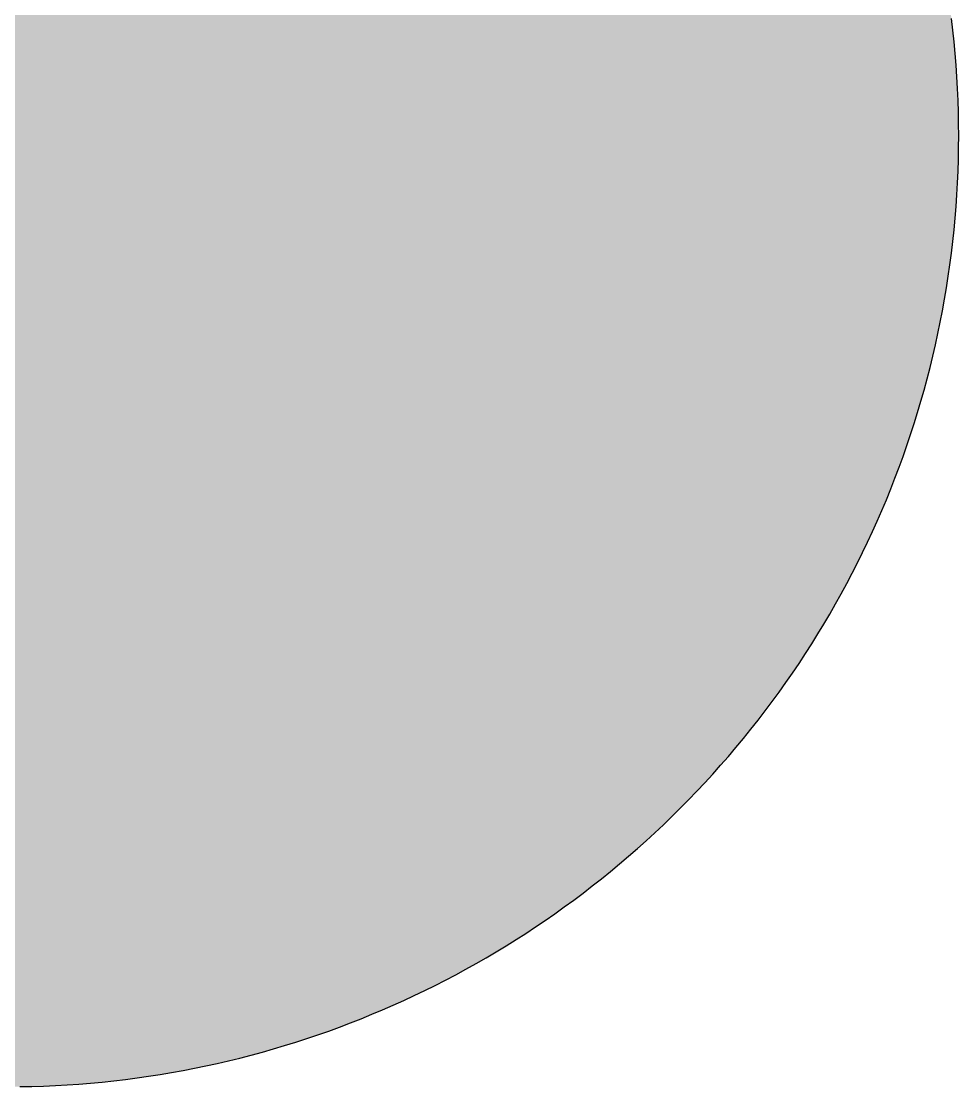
# Model space of a CAD drawing. Header units: metres. Extents: x -10.3 to 25.7, y -1.5 to 11.3.
# Drawn here: x 0.064 to 3.195, y 5 to 8.557 of the extents above; entities that cross this region are included whole.
import ezdxf

# ---------------------------------------------------------------- set-up
doc = ezdxf.new("R2010")
doc.units = ezdxf.units.M

msp = doc.modelspace()

# ---------------------------------------------------------------- hatches: boundary and pattern name
at = {"true_color": 0xf1efea}
msp.add_hatch(color=7, dxfattribs=at).paths.add_polyline_path([(3.1948, 8.1749), (3.1945, 8.2143), (3.1938, 8.2537), (3.1926, 8.293), (3.1908, 8.3323), (3.1886, 8.3715), (3.1859, 8.4106), (3.1828, 8.4497), (3.1792, 8.4886), (3.1751, 8.5276), (3.1705, 8.5664), (3.1654, 8.6051), (3.1599, 8.6437), (3.1539, 8.6822), (3.1474, 8.7207), (3.1405, 8.759), (3.1331, 8.7972), (3.1253, 8.8353), (3.117, 8.8732), (3.1082, 8.911), (3.099, 8.9487), (3.0893, 8.9864), (3.0792, 9.0238), (3.0685, 9.0611), (3.0574, 9.0982), (3.046, 9.1353), (3.0341, 9.1721), (3.0216, 9.2088), (3.0088, 9.2454), (2.9955, 9.2817), (2.9818, 9.318), (2.9676, 9.354), (2.9531, 9.3898), (2.938, 9.4255), (2.9226, 9.461), (2.9066, 9.4964), (2.8903, 9.5314), (2.8735, 9.5664), (2.8564, 9.6011), (2.8388, 9.6356), (2.8207, 9.6699), (2.8023, 9.704), (2.7834, 9.7379), (2.764, 9.7715), (2.7443, 9.805), (2.7241, 9.8381), (2.7037, 9.8711), (2.6827, 9.9038), (2.6613, 9.9364), (2.6395, 9.9686), (2.6173, 10.0006), (2.5947, 10.0323), (2.5717, 10.0638), (2.5483, 10.095), (2.5245, 10.1259), (2.5003, 10.1566), (2.4757, 10.187), (2.4507, 10.2171), (2.4253, 10.2469), (2.3995, 10.2765), (2.3733, 10.3058), (2.3468, 10.3348), (2.3198, 10.3635), (2.2925, 10.3918), (2.2648, 10.4198), (2.2367, 10.4476), (2.2084, 10.4749), (2.1797, 10.5019), (2.1507, 10.5284), (2.1214, 10.5546), (2.0918, 10.5804), (2.062, 10.6058), (2.0319, 10.6308), (2.0015, 10.6554), (1.9708, 10.6796), (1.9399, 10.7034), (1.9087, 10.7268), (1.8772, 10.7498), (1.8454, 10.7724), (1.8135, 10.7946), (1.7813, 10.8164), (1.7487, 10.8378), (1.716, 10.8588), (1.683, 10.8792), (1.6499, 10.8994), (1.6164, 10.9192), (1.5828, 10.9385), (1.5489, 10.9574), (1.5148, 10.9758), (1.4805, 10.9939), (1.446, 11.0115), (1.4113, 11.0287), (1.3763, 11.0454), (1.3413, 11.0617), (1.3059, 11.0777), (1.2704, 11.0931), (1.2347, 11.1082), (1.1989, 11.1228), (1.1628, 11.1369), (1.1266, 11.1507), (1.0903, 11.1639), (1.0537, 11.1767), (1.017, 11.1892), (0.9802, 11.2011), (0.9431, 11.2126), (0.9059, 11.2237), (0.8687, 11.2343), (0.8312, 11.2444), (0.7936, 11.2541), (0.7559, 11.2633), (0.7181, 11.2721), (0.6801, 11.2804), (0.6421, 11.2883), (0.6038, 11.2957), (0.5655, 11.3026), (0.5271, 11.3091), (0.4886, 11.315), (0.45, 11.3206), (0.4113, 11.3256), (0.3724, 11.3302), (0.3335, 11.3343), (0.2946, 11.338), (0.2555, 11.3411), (0.2163, 11.3438), (0.1772, 11.346), (0.1379, 11.3477), (0.0985, 11.3489), (0.0591, 11.3496), (0.0197, 11.3499), (-0.0197, 11.3496), (-0.0591, 11.3489), (-0.0985, 11.3477), (-0.1377, 11.346), (-0.1769, 11.3438), (-0.216, 11.3411), (-0.2551, 11.338), (-0.2941, 11.3343), (-0.333, 11.3302), (-0.3718, 11.3256), (-0.4105, 11.3206), (-0.4491, 11.315), (-0.4877, 11.3091), (-0.5261, 11.3026), (-0.5644, 11.2957), (-0.6026, 11.2883), (-0.6407, 11.2804), (-0.6786, 11.2721), (-0.7164, 11.2633), (-0.7542, 11.2541), (-0.7918, 11.2444), (-0.8292, 11.2343), (-0.8665, 11.2237), (-0.9037, 11.2126), (-0.9407, 11.2011), (-0.9776, 11.1892), (-1.0142, 11.1767), (-1.0508, 11.1639), (-1.0871, 11.1507), (-1.1234, 11.1369), (-1.1595, 11.1228), (-1.1953, 11.1082), (-1.2309, 11.0931), (-1.2664, 11.0777), (-1.3018, 11.0617), (-1.3369, 11.0454), (-1.3718, 11.0287), (-1.4065, 11.0115), (-1.441, 10.9939), (-1.4753, 10.9758), (-1.5094, 10.9574), (-1.5433, 10.9385), (-1.577, 10.9192), (-1.6104, 10.8994), (-1.6436, 10.8792), (-1.6766, 10.8588), (-1.7092, 10.8378), (-1.7418, 10.8164), (-1.774, 10.7946), (-1.806, 10.7724), (-1.8377, 10.7498), (-1.8692, 10.7268), (-1.9004, 10.7034), (-1.9314, 10.6796), (-1.962, 10.6554), (-1.9924, 10.6308), (-2.0226, 10.6058), (-2.0524, 10.5804), (-2.0819, 10.5546), (-2.1112, 10.5284), (-2.1402, 10.5019), (-2.1689, 10.4749), (-2.1972, 10.4476), (-2.2253, 10.4198), (-2.253, 10.3918), (-2.2804, 10.3635), (-2.3073, 10.3348), (-2.3339, 10.3058), (-2.3601, 10.2765), (-2.3858, 10.2469), (-2.4112, 10.2171), (-2.4362, 10.187), (-2.4608, 10.1566), (-2.485, 10.1259), (-2.5088, 10.095), (-2.5322, 10.0638), (-2.5552, 10.0323), (-2.5778, 10.0006), (-2.6, 9.9686), (-2.6218, 9.9364), (-2.6432, 9.9038), (-2.6642, 9.8711), (-2.6847, 9.8381), (-2.7049, 9.805), (-2.7246, 9.7715), (-2.7439, 9.7379), (-2.7628, 9.704), (-2.7812, 9.6699), (-2.7993, 9.6356), (-2.8169, 9.6011), (-2.8341, 9.5664), (-2.8509, 9.5314), (-2.8672, 9.4964), (-2.8831, 9.461), (-2.8986, 9.4255), (-2.9136, 9.3898), (-2.9282, 9.354), (-2.9423, 9.318), (-2.9561, 9.2817), (-2.9694, 9.2454), (-2.9822, 9.2088), (-2.9946, 9.1721), (-3.0065, 9.1353), (-3.0181, 9.0982), (-3.0291, 9.0611), (-3.0397, 9.0238), (-3.0498, 8.9864), (-3.0595, 8.9487), (-3.0687, 8.911), (-3.0776, 8.8732), (-3.0859, 8.8353), (-3.0937, 8.7972), (-3.1011, 8.759), (-3.108, 8.7207), (-3.1145, 8.6822), (-3.1205, 8.6437), (-3.126, 8.6051), (-3.1311, 8.5664), (-3.1356, 8.5276), (-3.1397, 8.4886), (-3.1434, 8.4497), (-3.1465, 8.4106), (-3.1492, 8.3715), (-3.1514, 8.3323), (-3.1531, 8.293), (-3.1543, 8.2537), (-3.1551, 8.2143), (-3.1553, 8.1748), (-3.1551, 8.1354), (-3.1543, 8.096), (-3.1531, 8.0566), (-3.1514, 8.0174), (-3.1492, 7.9782), (-3.1465, 7.9391), (-3.1434, 7.9), (-3.1397, 7.861), (-3.1356, 7.8222), (-3.1311, 7.7833), (-3.126, 7.7446), (-3.1205, 7.706), (-3.1145, 7.6675), (-3.108, 7.6291), (-3.1011, 7.5908), (-3.0937, 7.5525), (-3.0859, 7.5145), (-3.0776, 7.4765), (-3.0687, 7.4387), (-3.0595, 7.4009), (-3.0498, 7.3634), (-3.0397, 7.3259), (-3.0291, 7.2886), (-3.0181, 7.2514), (-3.0065, 7.2144), (-2.9946, 7.1775), (-2.9822, 7.1409), (-2.9694, 7.1043), (-2.9561, 7.068), (-2.9423, 7.0318), (-2.9282, 6.9957), (-2.9136, 6.9598), (-2.8986, 6.9242), (-2.8831, 6.8887), (-2.8672, 6.8533), (-2.8509, 6.8182), (-2.8341, 6.7833), (-2.8169, 6.7486), (-2.7993, 6.7141), (-2.7812, 6.6798), (-2.7628, 6.6457), (-2.7439, 6.6118), (-2.7246, 6.5781), (-2.7049, 6.5447), (-2.6847, 6.5115), (-2.6642, 6.4785), (-2.6432, 6.4459), (-2.6218, 6.4133), (-2.6, 6.3811), (-2.5778, 6.3492), (-2.5552, 6.3174), (-2.5322, 6.2859), (-2.5088, 6.2547), (-2.485, 6.2237), (-2.4608, 6.1931), (-2.4362, 6.1627), (-2.4112, 6.1325), (-2.3858, 6.1027), (-2.3601, 6.0732), (-2.3339, 6.0439), (-2.3073, 6.0149), (-2.2804, 5.9862), (-2.253, 5.9579), (-2.2253, 5.9298), (-2.1972, 5.9021), (-2.1689, 5.8747), (-2.1402, 5.8478), (-2.1112, 5.8212), (-2.0819, 5.795), (-2.0524, 5.7693), (-2.0226, 5.7439), (-1.9924, 5.7188), (-1.962, 5.6943), (-1.9314, 5.6701), (-1.9004, 5.6463), (-1.8692, 5.6228), (-1.8377, 5.5999), (-1.806, 5.5773), (-1.774, 5.5551), (-1.7418, 5.5333), (-1.7092, 5.5119), (-1.6766, 5.4909), (-1.6436, 5.4704), (-1.6104, 5.4502), (-1.577, 5.4306), (-1.5433, 5.4112), (-1.5094, 5.3923), (-1.4753, 5.3739), (-1.441, 5.3558), (-1.4065, 5.3382), (-1.3718, 5.3211), (-1.3369, 5.3043), (-1.3018, 5.2879), (-1.2664, 5.272), (-1.2309, 5.2565), (-1.1953, 5.2415), (-1.1595, 5.227), (-1.1234, 5.2128), (-1.0871, 5.1991), (-1.0508, 5.1857), (-1.0142, 5.1729), (-0.9776, 5.1605), (-0.9407, 5.1486), (-0.9037, 5.1371), (-0.8665, 5.1261), (-0.8292, 5.1154), (-0.7918, 5.1053), (-0.7542, 5.0956), (-0.7164, 5.0864), (-0.6786, 5.0776), (-0.6407, 5.0693), (-0.6026, 5.0615), (-0.5644, 5.0541), (-0.5261, 5.0471), (-0.4877, 5.0407), (-0.4491, 5.0346), (-0.4105, 5.0291), (-0.3718, 5.024), (-0.333, 5.0195), (-0.2941, 5.0154), (-0.2551, 5.0118), (-0.216, 5.0086), (-0.1769, 5.006), (-0.1377, 5.0038), (-0.0985, 5.002), (-0.0591, 5.0008), (-0.0197, 5.0001), (0.0197, 4.9999), (0.0591, 5.0001), (0.0985, 5.0008), (0.1379, 5.002), (0.1772, 5.0038), (0.2163, 5.006), (0.2555, 5.0086), (0.2946, 5.0118), (0.3335, 5.0154), (0.3724, 5.0195), (0.4113, 5.024), (0.45, 5.0291), (0.4886, 5.0346), (0.5271, 5.0407), (0.5655, 5.0471), (0.6038, 5.0541), (0.6421, 5.0615), (0.6801, 5.0693), (0.7181, 5.0776), (0.7559, 5.0864), (0.7936, 5.0956), (0.8312, 5.1053), (0.8687, 5.1154), (0.9059, 5.1261), (0.9431, 5.1371), (0.9802, 5.1486), (1.017, 5.1605), (1.0537, 5.1729), (1.0903, 5.1857), (1.1266, 5.1991), (1.1628, 5.2128), (1.1989, 5.227), (1.2347, 5.2415), (1.2704, 5.2565), (1.3059, 5.272), (1.3413, 5.2879), (1.3763, 5.3043), (1.4113, 5.3211), (1.446, 5.3382), (1.4805, 5.3558), (1.5148, 5.3739), (1.5489, 5.3923), (1.5828, 5.4112), (1.6164, 5.4306), (1.6499, 5.4502), (1.683, 5.4704), (1.716, 5.4909), (1.7487, 5.5119), (1.7813, 5.5333), (1.8135, 5.5551), (1.8454, 5.5773), (1.8772, 5.5999), (1.9087, 5.6228), (1.9399, 5.6463), (1.9708, 5.6701), (2.0015, 5.6943), (2.0319, 5.7188), (2.062, 5.7439), (2.0918, 5.7693), (2.1214, 5.795), (2.1507, 5.8212), (2.1797, 5.8478), (2.2084, 5.8747), (2.2367, 5.9021), (2.2648, 5.9298), (2.2925, 5.9579), (2.3198, 5.9862), (2.3468, 6.0149), (2.3733, 6.0439), (2.3995, 6.0732), (2.4253, 6.1027), (2.4507, 6.1325), (2.4757, 6.1627), (2.5003, 6.1931), (2.5245, 6.2237), (2.5483, 6.2547), (2.5717, 6.2859), (2.5947, 6.3174), (2.6173, 6.3492), (2.6395, 6.3811), (2.6613, 6.4133), (2.6827, 6.4459), (2.7037, 6.4785), (2.7241, 6.5115), (2.7443, 6.5447), (2.764, 6.5781), (2.7834, 6.6118), (2.8023, 6.6457), (2.8207, 6.6798), (2.8388, 6.7141), (2.8564, 6.7486), (2.8735, 6.7833), (2.8903, 6.8182), (2.9066, 6.8533), (2.9226, 6.8887), (2.938, 6.9242), (2.9531, 6.9598), (2.9676, 6.9957), (2.9818, 7.0318), (2.9955, 7.068), (3.0088, 7.1043), (3.0216, 7.1409), (3.0341, 7.1775), (3.046, 7.2144), (3.0574, 7.2514), (3.0685, 7.2886), (3.0792, 7.3259), (3.0893, 7.3634), (3.099, 7.4009), (3.1082, 7.4387), (3.117, 7.4765), (3.1253, 7.5145), (3.1331, 7.5525), (3.1405, 7.5908), (3.1474, 7.6291), (3.1539, 7.6675), (3.1599, 7.706), (3.1654, 7.7446), (3.1705, 7.7833), (3.1751, 7.8222), (3.1792, 7.861), (3.1828, 7.9), (3.1859, 7.9391), (3.1886, 7.9782), (3.1908, 8.0174), (3.1926, 8.0566), (3.1938, 8.096), (3.1945, 8.1354), (3.1947, 8.1748)])
at = {"true_color": 0x292829}
h = msp.add_hatch(color=250, dxfattribs=at)
h.paths.add_polyline_path([(1.2988, 8.2061), (0.5899, 8.162), (0.5883, 8.1619), (0.5868, 8.1617), (0.5853, 8.1616), (0.5838, 8.1613), (0.5823, 8.1611), (0.5809, 8.1609), (0.5794, 8.1607), (0.578, 8.1604), (0.5765, 8.1601), (0.5751, 8.1597), (0.5736, 8.1593), (0.5722, 8.1589), (0.5708, 8.1585), (0.5694, 8.1581), (0.568, 8.1576), (0.5666, 8.1571), (0.5652, 8.1565), (0.5639, 8.156), (0.5625, 8.1555), (0.5612, 8.1549), (0.5598, 8.1543), (0.5585, 8.1537), (0.5572, 8.153), (0.556, 8.1523), (0.5547, 8.1516), (0.5534, 8.1508), (0.5521, 8.1501), (0.5509, 8.1493), (0.5497, 8.1485), (0.5485, 8.1477), (0.5473, 8.1469), (0.5461, 8.146), (0.545, 8.1452), (0.5438, 8.1443), (0.5427, 8.1434), (0.5416, 8.1424), (0.5405, 8.1415), (0.5394, 8.1405), (0.5384, 8.1395), (0.5373, 8.1385), (0.5363, 8.1374), (0.5352, 8.1364), (0.5342, 8.1353), (0.5333, 8.1342), (0.5323, 8.1331), (0.5314, 8.132), (0.5305, 8.1309), (0.5296, 8.1296), (0.5287, 8.1285), (0.5278, 8.1273), (0.527, 8.1261), (0.5262, 8.1248), (0.5254, 8.1236), (0.5246, 8.1223), (0.5239, 8.1211), (0.5231, 8.1198), (0.5224, 8.1185), (0.5217, 8.1172), (0.5211, 8.1159), (0.5204, 8.1145), (0.5198, 8.1131), (0.5192, 8.1117), (0.5187, 8.1103), (0.5182, 8.1089), (0.3385, 7.6277), (0.3378, 7.626), (0.3372, 7.6242), (0.3366, 7.6225), (0.336, 7.6208), (0.3354, 7.619), (0.3347, 7.6173), (0.3342, 7.6155), (0.3336, 7.6138), (0.3331, 7.612), (0.3325, 7.6103), (0.3319, 7.6085), (0.3314, 7.6068), (0.3309, 7.605), (0.3304, 7.6033), (0.3299, 7.6015), (0.3294, 7.5998), (0.329, 7.598), (0.3284, 7.5962), (0.328, 7.5944), (0.3275, 7.5927), (0.3271, 7.5909), (0.3267, 7.5891), (0.3262, 7.5873), (0.3258, 7.5855), (0.3255, 7.5838), (0.3251, 7.582), (0.3247, 7.5802), (0.3243, 7.5783), (0.3239, 7.5766), (0.3235, 7.5748), (0.3232, 7.573), (0.3229, 7.5712), (0.3226, 7.5693), (0.3222, 7.5676), (0.3219, 7.5658), (0.3217, 7.5639), (0.3214, 7.5622), (0.3211, 7.5604), (0.3209, 7.5585), (0.3206, 7.5567), (0.3203, 7.5549), (0.3201, 7.5531), (0.32, 7.5513), (0.3197, 7.5495), (0.3195, 7.5476), (0.3194, 7.5458), (0.3191, 7.544), (0.319, 7.5421), (0.3188, 7.5403), (0.3187, 7.5385), (0.3185, 7.5367), (0.3184, 7.5348), (0.3183, 7.533), (0.3182, 7.5312), (0.3181, 7.5293), (0.318, 7.5275), (0.3179, 7.5257), (0.3178, 7.5239), (0.3178, 7.522), (0.3178, 7.5202), (0.3177, 7.5184), (0.3177, 7.5165), (0.3177, 7.5147), (0.3177, 7.5129), (0.3172, 7.061), (0.3171, 7.0588), (0.3172, 7.0568), (0.3174, 7.0546), (0.3175, 7.0526), (0.3178, 7.0505), (0.3181, 7.0484), (0.3184, 7.0465), (0.3188, 7.0444), (0.3192, 7.0424), (0.3197, 7.0404), (0.3203, 7.0385), (0.3208, 7.0366), (0.3214, 7.0347), (0.3221, 7.0328), (0.3228, 7.0308), (0.3235, 7.029), (0.3244, 7.0272), (0.3252, 7.0254), (0.3261, 7.0236), (0.327, 7.0219), (0.328, 7.0201), (0.329, 7.0184), (0.33, 7.0167), (0.3312, 7.0151), (0.3322, 7.0135), (0.3335, 7.0119), (0.3346, 7.0103), (0.3359, 7.0087), (0.3371, 7.0073), (0.3384, 7.0058), (0.3398, 7.0043), (0.3411, 7.003), (0.3425, 7.0016), (0.344, 7.0002), (0.3455, 6.9989), (0.3469, 6.9977), (0.3485, 6.9964), (0.3501, 6.9953), (0.3517, 6.994), (0.3533, 6.993), (0.3549, 6.9918), (0.3566, 6.9908), (0.3583, 6.9898), (0.36, 6.9889), (0.3618, 6.9879), (0.3636, 6.987), (0.3654, 6.9862), (0.3672, 6.9854), (0.369, 6.9846), (0.3709, 6.9839), (0.3728, 6.9832), (0.3747, 6.9826), (0.3767, 6.9821), (0.3786, 6.9815), (0.3806, 6.981), (0.3826, 6.9806), (0.3847, 6.9802), (0.3866, 6.9799), (0.3887, 6.9796), (0.3908, 6.9793), (0.3928, 6.9792), (0.3949, 6.979), (0.397, 6.979), (0.3991, 6.979), (0.4404, 6.9795), (0.4405, 6.9889), (0.4409, 6.9984), (0.4415, 7.0078), (0.4423, 7.0171), (0.4433, 7.0263), (0.4446, 7.0354), (0.4461, 7.0446), (0.4479, 7.0536), (0.4498, 7.0625), (0.452, 7.0714), (0.4544, 7.0801), (0.457, 7.0888), (0.4597, 7.0974), (0.4627, 7.1059), (0.4659, 7.1143), (0.4693, 7.1226), (0.4729, 7.1308), (0.4767, 7.1389), (0.4807, 7.1469), (0.4848, 7.1547), (0.4891, 7.1625), (0.4936, 7.1701), (0.4983, 7.1777), (0.5032, 7.1851), (0.5083, 7.1923), (0.5134, 7.1995), (0.5188, 7.2065), (0.5244, 7.2133), (0.5301, 7.2201), (0.5359, 7.2268), (0.5419, 7.2332), (0.5481, 7.2395), (0.5544, 7.2457), (0.5609, 7.2517), (0.5675, 7.2575), (0.5742, 7.2633), (0.5811, 7.2687), (0.5881, 7.2742), (0.5953, 7.2793), (0.6026, 7.2844), (0.61, 7.2892), (0.6174, 7.294), (0.6251, 7.2985), (0.6328, 7.3028), (0.6408, 7.307), (0.6488, 7.311), (0.6568, 7.3147), (0.665, 7.3183), (0.6733, 7.3217), (0.6818, 7.3249), (0.6902, 7.3279), (0.6988, 7.3307), (0.7075, 7.3333), (0.7163, 7.3356), (0.7251, 7.3378), (0.734, 7.3398), (0.7431, 7.3414), (0.7522, 7.343), (0.7613, 7.3443), (0.7705, 7.3453), (0.7799, 7.3462), (0.7893, 7.3467), (0.7987, 7.3471), (0.8082, 7.3472), (0.8177, 7.3471), (0.8271, 7.3467), (0.8364, 7.3462), (0.8458, 7.3453), (0.855, 7.3443), (0.8642, 7.343), (0.8733, 7.3414), (0.8823, 7.3398), (0.8912, 7.3378), (0.9001, 7.3356), (0.9088, 7.3333), (0.9175, 7.3307), (0.9261, 7.3279), (0.9347, 7.3249), (0.9431, 7.3217), (0.9514, 7.3183), (0.9595, 7.3147), (0.9677, 7.311), (0.9756, 7.307), (0.9835, 7.3028), (0.9913, 7.2985), (0.9989, 7.294), (1.0064, 7.2892), (1.0138, 7.2844), (1.0211, 7.2793), (1.0282, 7.2742), (1.0353, 7.2687), (1.0421, 7.2633), (1.0489, 7.2575), (1.0554, 7.2517), (1.0619, 7.2457), (1.0682, 7.2395), (1.0744, 7.2332), (1.0804, 7.2268), (1.0863, 7.2201), (1.0919, 7.2133), (1.0975, 7.2065), (1.1029, 7.1995), (1.1081, 7.1923), (1.1131, 7.1851), (1.118, 7.1777), (1.1227, 7.1701), (1.1272, 7.1625), (1.1316, 7.1547), (1.1357, 7.1469), (1.1396, 7.1389), (1.1435, 7.1308), (1.147, 7.1226), (1.1505, 7.1143), (1.1537, 7.1059), (1.1566, 7.0974), (1.1594, 7.0888), (1.162, 7.0801), (1.1643, 7.0714), (1.1665, 7.0625), (1.1685, 7.0536), (1.1702, 7.0446), (1.1717, 7.0354), (1.173, 7.0263), (1.174, 7.0171), (1.1748, 7.0078), (1.1755, 6.9984), (1.1758, 6.9889), (1.1759, 6.9794), (1.8556, 6.9794), (1.8584, 6.9837), (1.8611, 6.9879), (1.8639, 6.9923), (1.8666, 6.9966), (1.8694, 7.0009), (1.8721, 7.0052), (1.8748, 7.0095), (1.8776, 7.0139), (1.8802, 7.0182), (1.883, 7.0225), (1.8856, 7.0269), (1.8883, 7.0312), (1.891, 7.0356), (1.8936, 7.04), (1.8962, 7.0443), (1.8989, 7.0487), (1.9015, 7.0531), (1.9042, 7.0575), (1.9068, 7.0619), (1.9093, 7.0663), (1.9119, 7.0707), (1.9144, 7.0751), (1.917, 7.0795), (1.9196, 7.084), (1.9221, 7.0884), (1.9247, 7.0928), (1.9272, 7.0973), (1.9297, 7.1017), (1.9321, 7.1062), (1.9346, 7.1106), (1.9372, 7.1151), (1.9396, 7.1196), (1.942, 7.124), (1.9445, 7.1285), (1.9469, 7.133), (1.9493, 7.1375), (1.9518, 7.142), (1.9541, 7.1465), (1.9566, 7.1511), (1.9589, 7.1556), (1.9613, 7.1601), (1.9637, 7.1647), (1.966, 7.1691), (1.9683, 7.1737), (1.9707, 7.1782), (1.973, 7.1828), (1.9753, 7.1874), (1.9776, 7.1919), (1.9799, 7.1965), (1.9822, 7.2011), (1.9844, 7.2056), (1.9867, 7.2102), (1.9889, 7.2148), (1.9912, 7.2194), (1.9934, 7.224), (1.9956, 7.2286), (1.9978, 7.2332), (1.9999, 7.2378), (2.0022, 7.2425), (2.0044, 7.2471), (2.0065, 7.2517), (2.0086, 7.2563), (2.0108, 7.261), (2.0129, 7.2656), (1.2988, 7.2657)])
edge = h.paths.add_edge_path(flags=16)
edge.add_line((1.0945, 6.9795), (1.0944, 6.9868))
edge.add_line((1.0944, 6.9868), (1.0941, 6.9942))
edge.add_line((1.0941, 6.9942), (1.0936, 7.0014))
edge.add_line((1.0936, 7.0014), (1.093, 7.0087))
edge.add_line((1.093, 7.0087), (1.0922, 7.0159))
edge.add_line((1.0922, 7.0159), (1.0912, 7.023))
edge.add_line((1.0912, 7.023), (1.09, 7.0301))
edge.add_line((1.09, 7.0301), (1.0887, 7.0371))
edge.add_line((1.0887, 7.0371), (1.0871, 7.0441))
edge.add_line((1.0871, 7.0441), (1.0855, 7.051))
edge.add_line((1.0855, 7.051), (1.0836, 7.0578))
edge.add_line((1.0836, 7.0578), (1.0816, 7.0646))
edge.add_line((1.0816, 7.0646), (1.0794, 7.0712))
edge.add_line((1.0794, 7.0712), (1.0771, 7.0779))
edge.add_line((1.0771, 7.0779), (1.0746, 7.0844))
edge.add_line((1.0746, 7.0844), (1.072, 7.0909))
edge.add_line((1.072, 7.0909), (1.0692, 7.0973))
edge.add_line((1.0692, 7.0973), (1.0663, 7.1035))
edge.add_line((1.0663, 7.1035), (1.0631, 7.1098))
edge.add_line((1.0631, 7.1098), (1.0599, 7.1159))
edge.add_line((1.0599, 7.1159), (1.0565, 7.1219))
edge.add_line((1.0565, 7.1219), (1.053, 7.1279))
edge.add_line((1.053, 7.1279), (1.0494, 7.1337))
edge.add_line((1.0494, 7.1337), (1.0455, 7.1395))
edge.add_line((1.0455, 7.1395), (1.0417, 7.1451))
edge.add_line((1.0417, 7.1451), (1.0376, 7.1507))
edge.add_line((1.0376, 7.1507), (1.0334, 7.1562))
edge.add_line((1.0334, 7.1562), (1.0291, 7.1615))
edge.add_line((1.0291, 7.1615), (1.0247, 7.1668))
edge.add_line((1.0247, 7.1668), (1.0201, 7.172))
edge.add_line((1.0201, 7.172), (1.0154, 7.1769))
edge.add_line((1.0154, 7.1769), (1.0106, 7.1819))
edge.add_line((1.0106, 7.1819), (1.0057, 7.1867))
edge.add_line((1.0057, 7.1867), (1.0007, 7.1913))
edge.add_line((1.0007, 7.1913), (0.9956, 7.1959))
edge.add_line((0.9956, 7.1959), (0.9903, 7.2003))
edge.add_line((0.9903, 7.2003), (0.985, 7.2047))
edge.add_line((0.985, 7.2047), (0.9795, 7.2088))
edge.add_line((0.9795, 7.2088), (0.9739, 7.2129))
edge.add_line((0.9739, 7.2129), (0.9683, 7.2168))
edge.add_line((0.9683, 7.2168), (0.9625, 7.2206))
edge.add_line((0.9625, 7.2206), (0.9566, 7.2242))
edge.add_line((0.9566, 7.2242), (0.9507, 7.2278))
edge.add_line((0.9507, 7.2278), (0.9447, 7.2312))
edge.add_line((0.9447, 7.2312), (0.9385, 7.2344))
edge.add_line((0.9385, 7.2344), (0.9323, 7.2375))
edge.add_line((0.9323, 7.2375), (0.926, 7.2404))
edge.add_line((0.926, 7.2404), (0.9196, 7.2432))
edge.add_line((0.9196, 7.2432), (0.9132, 7.2459))
edge.add_line((0.9132, 7.2459), (0.9066, 7.2483))
edge.add_line((0.9066, 7.2483), (0.9, 7.2507))
edge.add_line((0.9, 7.2507), (0.8933, 7.2528))
edge.add_line((0.8933, 7.2528), (0.8866, 7.2549))
edge.add_line((0.8866, 7.2549), (0.8797, 7.2567))
edge.add_line((0.8797, 7.2567), (0.8729, 7.2584))
edge.add_line((0.8729, 7.2584), (0.8659, 7.2599))
edge.add_line((0.8659, 7.2599), (0.8589, 7.2613))
edge.add_line((0.8589, 7.2613), (0.8518, 7.2624))
edge.add_line((0.8518, 7.2624), (0.8447, 7.2634))
edge.add_line((0.8447, 7.2634), (0.8374, 7.2642))
edge.add_line((0.8374, 7.2642), (0.8302, 7.2649))
edge.add_line((0.8302, 7.2649), (0.8229, 7.2653))
edge.add_line((0.8229, 7.2653), (0.8156, 7.2656))
edge.add_line((0.8156, 7.2656), (0.8082, 7.2657))
edge.add_line((0.8082, 7.2657), (0.8008, 7.2656))
edge.add_line((0.8008, 7.2656), (0.7935, 7.2653))
edge.add_line((0.7935, 7.2653), (0.7862, 7.2649))
edge.add_line((0.7862, 7.2649), (0.7789, 7.2642))
edge.add_line((0.7789, 7.2642), (0.7718, 7.2634))
edge.add_line((0.7718, 7.2634), (0.7646, 7.2624))
edge.add_line((0.7646, 7.2624), (0.7575, 7.2613))
edge.add_line((0.7575, 7.2613), (0.7505, 7.2599))
edge.add_line((0.7505, 7.2599), (0.7436, 7.2584))
edge.add_line((0.7436, 7.2584), (0.7366, 7.2567))
edge.add_line((0.7366, 7.2567), (0.7298, 7.2549))
edge.add_line((0.7298, 7.2549), (0.7231, 7.2528))
edge.add_line((0.7231, 7.2528), (0.7164, 7.2507))
edge.add_line((0.7164, 7.2507), (0.7097, 7.2483))
edge.add_line((0.7097, 7.2483), (0.7032, 7.2459))
edge.add_line((0.7032, 7.2459), (0.6968, 7.2432))
edge.add_line((0.6968, 7.2432), (0.6904, 7.2404))
edge.add_line((0.6904, 7.2404), (0.684, 7.2375))
edge.add_line((0.684, 7.2375), (0.6779, 7.2344))
edge.add_line((0.6779, 7.2344), (0.6717, 7.2312))
edge.add_line((0.6717, 7.2312), (0.6657, 7.2278))
edge.add_line((0.6657, 7.2278), (0.6597, 7.2242))
edge.add_line((0.6597, 7.2242), (0.6539, 7.2206))
edge.add_line((0.6539, 7.2206), (0.6482, 7.2168))
edge.add_line((0.6482, 7.2168), (0.6424, 7.2129))
edge.add_line((0.6424, 7.2129), (0.6369, 7.2088))
edge.add_line((0.6369, 7.2088), (0.6315, 7.2047))
edge.add_line((0.6315, 7.2047), (0.6261, 7.2003))
edge.add_line((0.6261, 7.2003), (0.6209, 7.1959))
edge.add_line((0.6209, 7.1959), (0.6157, 7.1913))
edge.add_line((0.6157, 7.1913), (0.6107, 7.1867))
edge.add_line((0.6107, 7.1867), (0.6058, 7.1819))
edge.add_line((0.6058, 7.1819), (0.601, 7.1769))
edge.add_line((0.601, 7.1769), (0.5963, 7.172))
edge.add_line((0.5963, 7.172), (0.5918, 7.1668))
edge.add_line((0.5918, 7.1668), (0.5873, 7.1615))
edge.add_line((0.5873, 7.1615), (0.583, 7.1562))
edge.add_line((0.583, 7.1562), (0.5788, 7.1507))
edge.add_line((0.5788, 7.1507), (0.5748, 7.1451))
edge.add_line((0.5748, 7.1451), (0.5708, 7.1395))
edge.add_line((0.5708, 7.1395), (0.567, 7.1337))
edge.add_line((0.567, 7.1337), (0.5633, 7.1279))
edge.add_line((0.5633, 7.1279), (0.5598, 7.1219))
edge.add_line((0.5598, 7.1219), (0.5565, 7.1159))
edge.add_line((0.5565, 7.1159), (0.5533, 7.1098))
edge.add_line((0.5533, 7.1098), (0.5502, 7.1035))
edge.add_line((0.5502, 7.1035), (0.5472, 7.0973))
edge.add_line((0.5472, 7.0973), (0.5444, 7.0909))
edge.add_line((0.5444, 7.0909), (0.5418, 7.0844))
edge.add_line((0.5418, 7.0844), (0.5393, 7.0779))
edge.add_line((0.5393, 7.0779), (0.537, 7.0712))
edge.add_line((0.537, 7.0712), (0.5348, 7.0646))
edge.add_line((0.5348, 7.0646), (0.5328, 7.0578))
edge.add_line((0.5328, 7.0578), (0.531, 7.051))
edge.add_line((0.531, 7.051), (0.5293, 7.0441))
edge.add_line((0.5293, 7.0441), (0.5278, 7.0371))
edge.add_line((0.5278, 7.0371), (0.5264, 7.0301))
edge.add_line((0.5264, 7.0301), (0.5252, 7.023))
edge.add_line((0.5252, 7.023), (0.5243, 7.0159))
edge.add_line((0.5243, 7.0159), (0.5234, 7.0087))
edge.add_line((0.5234, 7.0087), (0.5228, 7.0014))
edge.add_line((0.5228, 7.0014), (0.5223, 6.9942))
edge.add_line((0.5223, 6.9942), (0.522, 6.9868))
edge.add_line((0.522, 6.9868), (0.522, 6.9794))
edge.add_line((0.522, 6.9794), (0.522, 6.972))
edge.add_line((0.522, 6.972), (0.5223, 6.9647))
edge.add_line((0.5223, 6.9647), (0.5228, 6.9574))
edge.add_line((0.5228, 6.9574), (0.5234, 6.9501))
edge.add_line((0.5234, 6.9501), (0.5243, 6.943))
edge.add_line((0.5243, 6.943), (0.5252, 6.9358))
edge.add_line((0.5252, 6.9358), (0.5264, 6.9287))
edge.add_line((0.5264, 6.9287), (0.5278, 6.9217))
edge.add_line((0.5278, 6.9217), (0.5293, 6.9148))
edge.add_line((0.5293, 6.9148), (0.531, 6.9079))
edge.add_line((0.531, 6.9079), (0.5328, 6.9011))
edge.add_line((0.5328, 6.9011), (0.5348, 6.8943))
edge.add_line((0.5348, 6.8943), (0.537, 6.8876))
edge.add_line((0.537, 6.8876), (0.5393, 6.881))
edge.add_line((0.5393, 6.881), (0.5418, 6.8745))
edge.add_line((0.5418, 6.8745), (0.5444, 6.868))
edge.add_line((0.5444, 6.868), (0.5472, 6.8616))
edge.add_line((0.5472, 6.8616), (0.5502, 6.8554))
edge.add_line((0.5502, 6.8554), (0.5533, 6.8491))
edge.add_line((0.5533, 6.8491), (0.5565, 6.843))
edge.add_line((0.5565, 6.843), (0.5598, 6.8369))
edge.add_line((0.5598, 6.8369), (0.5633, 6.831))
edge.add_line((0.5633, 6.831), (0.567, 6.8252))
edge.add_line((0.567, 6.8252), (0.5708, 6.8194))
edge.add_line((0.5708, 6.8194), (0.5748, 6.8138))
edge.add_line((0.5748, 6.8138), (0.5788, 6.8082))
edge.add_line((0.5788, 6.8082), (0.583, 6.8027))
edge.add_line((0.583, 6.8027), (0.5873, 6.7974))
edge.add_line((0.5873, 6.7974), (0.5918, 6.7921))
edge.add_line((0.5918, 6.7921), (0.5963, 6.787))
edge.add_line((0.5963, 6.787), (0.601, 6.782))
edge.add_line((0.601, 6.782), (0.6058, 6.777))
edge.add_line((0.6058, 6.777), (0.6107, 6.7722))
edge.add_line((0.6107, 6.7722), (0.6157, 6.7676))
edge.add_line((0.6157, 6.7676), (0.6209, 6.763))
edge.add_line((0.6209, 6.763), (0.6261, 6.7586))
edge.add_line((0.6261, 6.7586), (0.6315, 6.7542))
edge.add_line((0.6315, 6.7542), (0.6369, 6.75))
edge.add_line((0.6369, 6.75), (0.6424, 6.746))
edge.add_line((0.6424, 6.746), (0.6482, 6.742))
edge.add_line((0.6482, 6.742), (0.6539, 6.7383))
edge.add_line((0.6539, 6.7383), (0.6597, 6.7347))
edge.add_line((0.6597, 6.7347), (0.6657, 6.7311))
edge.add_line((0.6657, 6.7311), (0.6717, 6.7277))
edge.add_line((0.6717, 6.7277), (0.6779, 6.7245))
edge.add_line((0.6779, 6.7245), (0.684, 6.7214))
edge.add_line((0.684, 6.7214), (0.6904, 6.7185))
edge.add_line((0.6904, 6.7185), (0.6968, 6.7157))
edge.add_line((0.6968, 6.7157), (0.7032, 6.713))
edge.add_line((0.7032, 6.713), (0.7097, 6.7106))
edge.add_line((0.7097, 6.7106), (0.7164, 6.7082))
edge.add_line((0.7164, 6.7082), (0.7231, 6.7061))
edge.add_line((0.7231, 6.7061), (0.7298, 6.704))
edge.add_line((0.7298, 6.704), (0.7366, 6.7022))
edge.add_line((0.7366, 6.7022), (0.7436, 6.7005))
edge.add_line((0.7436, 6.7005), (0.7505, 6.699))
edge.add_line((0.7505, 6.699), (0.7575, 6.6977))
edge.add_line((0.7575, 6.6977), (0.7646, 6.6965))
edge.add_line((0.7646, 6.6965), (0.7718, 6.6955))
edge.add_line((0.7718, 6.6955), (0.7789, 6.6947))
edge.add_line((0.7789, 6.6947), (0.7862, 6.694))
edge.add_line((0.7862, 6.694), (0.7935, 6.6936))
edge.add_line((0.7935, 6.6936), (0.8008, 6.6933))
edge.add_line((0.8008, 6.6933), (0.8082, 6.6932))
edge.add_line((0.8082, 6.6932), (0.8156, 6.6933))
edge.add_line((0.8156, 6.6933), (0.8229, 6.6936))
edge.add_line((0.8229, 6.6936), (0.8302, 6.694))
edge.add_line((0.8302, 6.694), (0.8374, 6.6947))
edge.add_line((0.8374, 6.6947), (0.8447, 6.6955))
edge.add_line((0.8447, 6.6955), (0.8518, 6.6965))
edge.add_line((0.8518, 6.6965), (0.8589, 6.6977))
edge.add_line((0.8589, 6.6977), (0.8659, 6.699))
edge.add_line((0.8659, 6.699), (0.8729, 6.7005))
edge.add_line((0.8729, 6.7005), (0.8797, 6.7022))
edge.add_line((0.8797, 6.7022), (0.8866, 6.704))
edge.add_line((0.8866, 6.704), (0.8933, 6.7061))
edge.add_line((0.8933, 6.7061), (0.9, 6.7082))
edge.add_line((0.9, 6.7082), (0.9066, 6.7106))
edge.add_line((0.9066, 6.7106), (0.9132, 6.713))
edge.add_line((0.9132, 6.713), (0.9196, 6.7157))
edge.add_line((0.9196, 6.7157), (0.926, 6.7185))
edge.add_line((0.926, 6.7185), (0.9323, 6.7214))
edge.add_line((0.9323, 6.7214), (0.9385, 6.7245))
edge.add_line((0.9385, 6.7245), (0.9447, 6.7277))
edge.add_line((0.9447, 6.7277), (0.9507, 6.7311))
edge.add_line((0.9507, 6.7311), (0.9566, 6.7347))
edge.add_line((0.9566, 6.7347), (0.9625, 6.7383))
edge.add_line((0.9625, 6.7383), (0.9683, 6.742))
edge.add_line((0.9683, 6.742), (0.9739, 6.746))
edge.add_line((0.9739, 6.746), (0.9795, 6.75))
edge.add_line((0.9795, 6.75), (0.985, 6.7542))
edge.add_line((0.985, 6.7542), (0.9903, 6.7586))
edge.add_line((0.9903, 6.7586), (0.9956, 6.763))
edge.add_line((0.9956, 6.763), (1.0007, 6.7676))
edge.add_line((1.0007, 6.7676), (1.0057, 6.7722))
edge.add_line((1.0057, 6.7722), (1.0106, 6.777))
edge.add_line((1.0106, 6.777), (1.0154, 6.782))
edge.add_line((1.0154, 6.782), (1.0201, 6.787))
edge.add_line((1.0201, 6.787), (1.0247, 6.7921))
edge.add_line((1.0247, 6.7921), (1.0291, 6.7974))
edge.add_line((1.0291, 6.7974), (1.0334, 6.8027))
edge.add_line((1.0334, 6.8027), (1.0376, 6.8082))
edge.add_line((1.0376, 6.8082), (1.0417, 6.8138))
edge.add_line((1.0417, 6.8138), (1.0455, 6.8194))
edge.add_line((1.0455, 6.8194), (1.0494, 6.8252))
edge.add_line((1.0494, 6.8252), (1.053, 6.831))
edge.add_line((1.053, 6.831), (1.0565, 6.8369))
edge.add_line((1.0565, 6.8369), (1.0599, 6.843))
edge.add_line((1.0599, 6.843), (1.0631, 6.8491))
edge.add_line((1.0631, 6.8491), (1.0663, 6.8554))
edge.add_line((1.0663, 6.8554), (1.0692, 6.8616))
edge.add_line((1.0692, 6.8616), (1.072, 6.868))
edge.add_line((1.072, 6.868), (1.0746, 6.8745))
edge.add_line((1.0746, 6.8745), (1.0771, 6.881))
edge.add_line((1.0771, 6.881), (1.0794, 6.8876))
edge.add_line((1.0794, 6.8876), (1.0816, 6.8943))
edge.add_line((1.0816, 6.8943), (1.0836, 6.9011))
edge.add_line((1.0836, 6.9011), (1.0855, 6.9079))
edge.add_line((1.0855, 6.9079), (1.0871, 6.9148))
edge.add_line((1.0871, 6.9148), (1.0887, 6.9217))
edge.add_line((1.0887, 6.9217), (1.09, 6.9287))
edge.add_line((1.09, 6.9287), (1.0912, 6.9358))
edge.add_line((1.0912, 6.9358), (1.0922, 6.943))
edge.add_line((1.0922, 6.943), (1.093, 6.9501))
edge.add_line((1.093, 6.9501), (1.0936, 6.9574))
edge.add_line((1.0936, 6.9574), (1.0941, 6.9647))
edge.add_line((1.0941, 6.9647), (1.0944, 6.972))
edge.add_line((1.0944, 6.972), (1.0945, 6.9794))
h.paths.add_polyline_path([(1.4624, 8.4924), (1.4624, 7.3474), (2.0482, 7.3474), (2.0532, 7.3597), (2.0581, 7.3721), (2.063, 7.3845), (2.0677, 7.3969), (2.0723, 7.4093), (2.077, 7.4218), (2.0815, 7.4342), (2.086, 7.4467), (2.0903, 7.4593), (2.0946, 7.4718), (2.0989, 7.4844), (2.103, 7.497), (2.107, 7.5096), (2.111, 7.5223), (2.1149, 7.535), (2.1187, 7.5476), (2.1225, 7.5604), (2.1262, 7.5731), (2.1298, 7.5858), (2.1333, 7.5986), (2.1368, 7.6114), (2.1402, 7.6242), (2.1434, 7.637), (2.1466, 7.6499), (2.1498, 7.6627), (2.1528, 7.6756), (2.1558, 7.6885), (2.1587, 7.7014), (2.1615, 7.7144), (2.1642, 7.7273), (2.1669, 7.7403), (2.1695, 7.7532), (2.172, 7.7663), (2.1744, 7.7793), (2.1768, 7.7923), (2.1791, 7.8053), (2.1813, 7.8184), (2.1834, 7.8315), (2.1854, 7.8445), (2.1874, 7.8576), (2.1892, 7.8707), (2.1911, 7.8838), (2.1928, 7.897), (2.1944, 7.9101), (2.196, 7.9233), (2.1975, 7.9365), (2.1988, 7.9497), (2.2002, 7.9628), (2.2014, 7.976), (2.2026, 7.9892), (2.2037, 8.0024), (2.2047, 8.0157), (2.2056, 8.0289), (2.2064, 8.0421), (2.2072, 8.0554), (2.2079, 8.0686), (2.2085, 8.0819), (2.209, 8.0951), (2.2095, 8.1084), (2.2098, 8.1217), (2.2101, 8.135), (2.2103, 8.1482), (2.2104, 8.1616), (2.2105, 8.1748), (2.2105, 8.1799), (2.2104, 8.1848), (2.2104, 8.1898), (2.2104, 8.1948), (2.2103, 8.1998), (2.2103, 8.2047), (2.2102, 8.2097), (2.2101, 8.2147), (2.21, 8.2196), (2.2099, 8.2247), (2.2098, 8.2296), (2.2096, 8.2346), (2.2095, 8.2396), (2.2093, 8.2446), (2.2092, 8.2495), (2.209, 8.2545), (2.2088, 8.2595), (2.2087, 8.2644), (2.2084, 8.2694), (2.2082, 8.2744), (2.208, 8.2794), (2.2077, 8.2843), (2.2074, 8.2893), (2.2072, 8.2942), (2.2069, 8.2993), (2.2067, 8.3042), (2.2064, 8.3092), (2.2061, 8.3141), (2.2057, 8.3191), (2.2054, 8.3241), (2.205, 8.3291), (2.2047, 8.334), (2.2043, 8.339), (2.2039, 8.3439), (2.2035, 8.3489), (2.2032, 8.3538), (2.2027, 8.3588), (2.2023, 8.3637), (2.2019, 8.3687), (2.2014, 8.3737), (2.201, 8.3787), (2.2005, 8.3836), (2.2, 8.3886), (2.1995, 8.3935), (2.1991, 8.3985), (2.1985, 8.4034), (2.198, 8.4083), (2.1975, 8.4133), (2.1969, 8.4182), (2.1964, 8.4232), (2.1958, 8.4281), (2.1952, 8.4331), (2.1946, 8.438), (2.194, 8.443), (2.1934, 8.4479), (2.1927, 8.4528), (2.1921, 8.4578), (2.1915, 8.4627), (2.1908, 8.4677), (2.1901, 8.4726), (2.1895, 8.4775), (2.1888, 8.4825), (2.1881, 8.4874), (2.1874, 8.4923)], flags=16)
h.paths.add_polyline_path([(1.0126, 7.6541), (1.0126, 8.063), (0.5993, 8.0372), (0.5985, 8.0371), (0.5978, 8.0371), (0.597, 8.037), (0.5963, 8.0369), (0.5956, 8.0368), (0.5948, 8.0367), (0.5941, 8.0365), (0.5934, 8.0364), (0.5927, 8.0362), (0.5919, 8.0361), (0.5912, 8.0358), (0.5905, 8.0357), (0.5898, 8.0355), (0.5891, 8.0352), (0.5884, 8.035), (0.5877, 8.0348), (0.587, 8.0345), (0.5864, 8.0342), (0.5857, 8.0339), (0.5851, 8.0336), (0.5844, 8.0333), (0.5838, 8.033), (0.5831, 8.0327), (0.5825, 8.0323), (0.5818, 8.032), (0.5812, 8.0317), (0.5806, 8.0313), (0.58, 8.0309), (0.5793, 8.0305), (0.5787, 8.0301), (0.5781, 8.0297), (0.5776, 8.0292), (0.577, 8.0288), (0.5765, 8.0284), (0.5758, 8.0279), (0.5753, 8.0275), (0.5748, 8.027), (0.5742, 8.0265), (0.5737, 8.026), (0.5732, 8.0255), (0.5726, 8.0249), (0.5722, 8.0245), (0.5717, 8.024), (0.5712, 8.0234), (0.5707, 8.0228), (0.5703, 8.0223), (0.5698, 8.0217), (0.5694, 8.0211), (0.5689, 8.0205), (0.5685, 8.0199), (0.5681, 8.0194), (0.5677, 8.0188), (0.5673, 8.0181), (0.5669, 8.0175), (0.5665, 8.0169), (0.5662, 8.0162), (0.5658, 8.0156), (0.5655, 8.0149), (0.5652, 8.0143), (0.5649, 8.0136), (0.5646, 8.0129), (0.5643, 8.0122), (0.564, 8.0115), (0.5637, 8.0108), (0.4266, 7.6452), (0.4264, 7.6447), (0.4263, 7.6443), (0.4261, 7.6439), (0.426, 7.6434), (0.4259, 7.643), (0.4257, 7.6426), (0.4256, 7.6421), (0.4255, 7.6417), (0.4253, 7.6412), (0.4253, 7.6408), (0.4251, 7.6404), (0.425, 7.6399), (0.425, 7.6395), (0.4249, 7.639), (0.4247, 7.6385), (0.4247, 7.6381), (0.4246, 7.6377), (0.4245, 7.6372), (0.4244, 7.6368), (0.4244, 7.6363), (0.4244, 7.6361), (0.4244, 7.6359), (0.4243, 7.6356), (0.4243, 7.6354), (0.4243, 7.6352), (0.4243, 7.635), (0.4242, 7.6347), (0.4242, 7.6345), (0.4242, 7.6343), (0.4241, 7.634), (0.4241, 7.6338), (0.4241, 7.6336), (0.4241, 7.6334), (0.4241, 7.6331), (0.4241, 7.6329), (0.4241, 7.6327), (0.4241, 7.6324), (0.4241, 7.6322), (0.4241, 7.632), (0.4241, 7.6318), (0.4241, 7.6315), (0.4241, 7.6313), (0.4241, 7.6311), (0.4241, 7.6308), (0.4241, 7.6298), (0.4241, 7.6287), (0.4241, 7.6277), (0.4243, 7.6267), (0.4244, 7.6257), (0.4245, 7.6247), (0.4247, 7.6236), (0.4249, 7.6226), (0.4251, 7.6216), (0.4253, 7.6206), (0.4256, 7.6197), (0.4259, 7.6187), (0.4262, 7.6178), (0.4265, 7.6168), (0.4269, 7.6159), (0.4273, 7.615), (0.4276, 7.6141), (0.4281, 7.6132), (0.4285, 7.6123), (0.4289, 7.6114), (0.4295, 7.6106), (0.4299, 7.6097), (0.4305, 7.6089), (0.431, 7.6081), (0.4315, 7.6073), (0.4321, 7.6065), (0.4327, 7.6057), (0.4333, 7.6049), (0.434, 7.6042), (0.4346, 7.6035), (0.4353, 7.6027), (0.4359, 7.602), (0.4366, 7.6014), (0.4374, 7.6007), (0.4381, 7.6001), (0.4388, 7.5994), (0.4396, 7.5988), (0.4404, 7.5982), (0.4412, 7.5976), (0.442, 7.5971), (0.4428, 7.5966), (0.4436, 7.596), (0.4445, 7.5955), (0.4453, 7.595), (0.4462, 7.5946), (0.4471, 7.5941), (0.448, 7.5937), (0.4489, 7.5934), (0.4498, 7.593), (0.4507, 7.5926), (0.4517, 7.5923), (0.4526, 7.592), (0.4536, 7.5917), (0.4546, 7.5914), (0.4555, 7.5911), (0.4565, 7.591), (0.4576, 7.5908), (0.4586, 7.5906), (0.4596, 7.5905), (0.4606, 7.5903), (0.4616, 7.5902), (0.4627, 7.5902), (0.4637, 7.5902), (0.4647, 7.5902), (0.465, 7.5902), (0.4654, 7.5902), (0.4657, 7.5902), (0.466, 7.5902), (0.4663, 7.5902), (0.4666, 7.5902), (0.4669, 7.5902), (0.4672, 7.5902), (0.4675, 7.5902), (0.4677, 7.5902), (0.468, 7.5902), (0.4683, 7.5902), (0.4686, 7.5903), (0.4689, 7.5903), (0.4692, 7.5903), (0.4695, 7.5904)], flags=16)

# ---------------------------------------------------------------- linework, layer by layer
at = {"color": 7, "true_color": 0xf1efea}
for points in [[(3.1948, 8.1749), (3.1945, 8.2143), (3.1938, 8.2537), (3.1926, 8.293), (3.1908, 8.3323), (3.1886, 8.3715), (3.1859, 8.4106), (3.1828, 8.4497), (3.1792, 8.4886), (3.1751, 8.5276), (3.1705, 8.5664)], [(0.0591, 5.0001), (0.0985, 5.0008), (0.1379, 5.002), (0.1772, 5.0038), (0.2163, 5.006), (0.2555, 5.0086), (0.2946, 5.0118), (0.3335, 5.0154), (0.3724, 5.0195), (0.4113, 5.024), (0.45, 5.0291), (0.4886, 5.0346), (0.5271, 5.0407), (0.5655, 5.0471), (0.6038, 5.0541), (0.6421, 5.0615), (0.6801, 5.0693), (0.7181, 5.0776), (0.7559, 5.0864), (0.7936, 5.0956), (0.8312, 5.1053), (0.8687, 5.1154), (0.9059, 5.1261), (0.9431, 5.1371), (0.9802, 5.1486), (1.017, 5.1605), (1.0537, 5.1729), (1.0903, 5.1857), (1.1266, 5.1991), (1.1628, 5.2128), (1.1989, 5.227), (1.2347, 5.2415), (1.2704, 5.2565), (1.3059, 5.272), (1.3413, 5.2879), (1.3763, 5.3043), (1.4113, 5.3211), (1.446, 5.3382), (1.4805, 5.3558), (1.5148, 5.3739), (1.5489, 5.3923), (1.5828, 5.4112), (1.6164, 5.4306), (1.6499, 5.4502), (1.683, 5.4704), (1.716, 5.4909), (1.7487, 5.5119), (1.7813, 5.5333), (1.8135, 5.5551), (1.8454, 5.5773), (1.8772, 5.5999), (1.9087, 5.6228), (1.9399, 5.6463), (1.9708, 5.6701), (2.0015, 5.6943), (2.0319, 5.7188), (2.062, 5.7439), (2.0918, 5.7693), (2.1214, 5.795), (2.1507, 5.8212), (2.1797, 5.8478), (2.2084, 5.8747), (2.2367, 5.9021), (2.2648, 5.9298), (2.2925, 5.9579), (2.3198, 5.9862), (2.3468, 6.0149), (2.3733, 6.0439), (2.3995, 6.0732), (2.4253, 6.1027), (2.4507, 6.1325), (2.4757, 6.1627), (2.5003, 6.1931), (2.5245, 6.2237), (2.5483, 6.2547), (2.5717, 6.2859), (2.5947, 6.3174), (2.6173, 6.3492), (2.6395, 6.3811), (2.6613, 6.4133), (2.6827, 6.4459), (2.7037, 6.4785), (2.7241, 6.5115), (2.7443, 6.5447), (2.764, 6.5781), (2.7834, 6.6118), (2.8023, 6.6457), (2.8207, 6.6798), (2.8388, 6.7141), (2.8564, 6.7486), (2.8735, 6.7833), (2.8903, 6.8182), (2.9066, 6.8533), (2.9226, 6.8887), (2.938, 6.9242), (2.9531, 6.9598), (2.9676, 6.9957), (2.9818, 7.0318), (2.9955, 7.068), (3.0088, 7.1043), (3.0216, 7.1409), (3.0341, 7.1775), (3.046, 7.2144), (3.0574, 7.2514), (3.0685, 7.2886), (3.0792, 7.3259), (3.0893, 7.3634), (3.099, 7.4009), (3.1082, 7.4387), (3.117, 7.4765), (3.1253, 7.5145), (3.1331, 7.5525), (3.1405, 7.5908), (3.1474, 7.6291), (3.1539, 7.6675), (3.1599, 7.706), (3.1654, 7.7446), (3.1705, 7.7833), (3.1751, 7.8222), (3.1792, 7.861), (3.1828, 7.9), (3.1859, 7.9391), (3.1886, 7.9782), (3.1908, 8.0174), (3.1926, 8.0566), (3.1938, 8.096), (3.1945, 8.1354), (3.1947, 8.1748), (3.1948, 8.1749)]]:
    msp.add_lwpolyline(points, dxfattribs=at)

doc.saveas('drawing.dxf')
